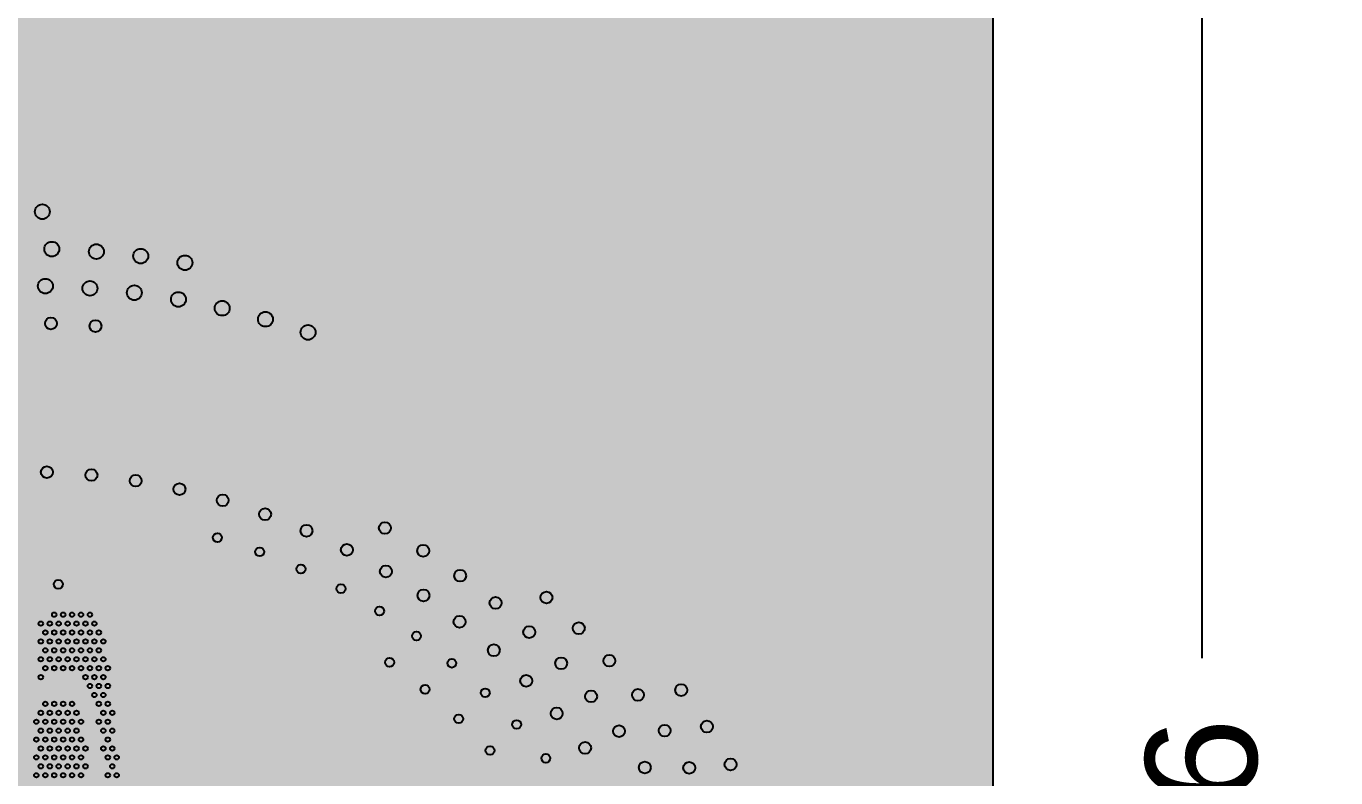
# Model space of a CAD drawing. Header units: metres. Extents: x 6 to 601, y -20 to 118.
# Drawn here: x 58.189 to 59.95, y 80.995 to 82.006 of the extents above; entities that cross this region are included whole.
import ezdxf

# ---------------------------------------------------------------- set-up
doc = ezdxf.new("R2010")
doc.units = ezdxf.units.M
doc.header["$MEASUREMENT"] = 0
doc.layers.add('ProfileEdges', color=7, linetype='Continuous')
doc.styles.get("Standard").update_dxf_attribs({"font": 'arial.ttf'})
doc.dimstyles.get("Standard").update_dxf_attribs({"dimtxt": 0.18, "dimasz": 0.18, "dimexe": 0.18, "dimexo": 0.0625, "dimgap": 0.09, "dimtad": 0, "dimdec": 4, "dimzin": 0, "dimdsep": 46, "dimtxsty": 'Standard', "dimcen": 0.09, "dimadec": 0, "dimazin": 0, "dimtfac": 1, "dimtdec": 4, "dimtofl": 0, "dimtmove": 0, "dimatfit": 3, "dimfxl": 1, "dimtolj": 1, "dimtzin": 0, "dimarcsym": 0})

# ---------------------------------------------------------------- blocks, each defined once
blk = doc.blocks.new('*D1067')
at = {"color": 0, "lineweight": -2, "transparency": 16777216}
for p, q in [((59.5515, 84.0763), (59.95, 84.0763)), ((59.77, 83.9763), (59.77, 81.1557)), ((59.77, 78.5755), (59.77, 80.7027)), ((59.5515, 78.4755), (59.95, 78.4755))]:
    blk.add_line(p, q, dxfattribs=at)
at = {"color": 0, "transparency": 16777216}
for points in [[(59.7533, 83.9763), (59.7867, 83.9763), (59.77, 84.0763)], [(59.7533, 78.5755), (59.7867, 78.5755), (59.77, 78.4755)]]:
    blk.add_solid(points, dxfattribs=at)
at = {"layer": 'Defpoints', "color": 0, "transparency": 16777216}
for p in [(59.489, 84.0763), (59.489, 78.4755), (59.77, 78.4755)]:
    blk.add_point(p, dxfattribs=at)
at = {"color": 0, "transparency": 16777216, "insert": (59.77, 80.9292), "char_height": 0.15, "attachment_point": 5, "rotation": 90}
blk.add_mtext('\\A1;5.6', dxfattribs=at)
blk = doc.blocks.new('*U1026')
blk.add_circle((0, 0), 0.01)
blk = doc.blocks.new('*U1027')
at = {"color": 0, "linetype": 'ByBlock', "lineweight": -2, "transparency": 16777216}
for p, rotation in [((67.0837, 84.3091), 178.5774601434627), ((67.1436, 84.3061), 175.7221724612237), ((67.2033, 84.3002), 172.8668847789849), ((67.2626, 84.2912), 170.011597096746), ((67.3214, 84.2794), 167.1563094145072), ((67.3796, 84.2646), 164.3010217322686), ((67.4369, 84.2469), 161.4457340500298)]:
    blk.add_blockref('*U1026', p, dxfattribs=dict(at, rotation=rotation))
blk = doc.blocks.new('*U1028')
blk.add_circle((0, 0), 0.008)
blk = doc.blocks.new('*U1029')
at = {"color": 0, "linetype": 'ByBlock', "lineweight": -2, "transparency": 16777216}
for p, rotation in [((67.0912, 84.2589), 178.1451764112643), ((67.1511, 84.2554), 175.1661753553014)]:
    blk.add_blockref('*U1028', p, dxfattribs=dict(at, rotation=rotation))
blk = doc.blocks.new('*U1009')
blk.add_circle((0, 0), 0.008)
blk = doc.blocks.new('*U1010')
at = {"color": 0, "linetype": 'ByBlock', "lineweight": -2, "transparency": 16777216}
for p, rotation in [((67.9386, 83.7657), 126.7292674927325), ((67.9732, 83.7167), 123.6153470718404), ((68.005, 83.6658), 120.5014266509484)]:
    blk.add_blockref('*U1009', p, dxfattribs=dict(at, rotation=rotation))
blk = doc.blocks.new('*U1031')
blk.add_circle((0, 0), 0.008)
blk = doc.blocks.new('*U1032')
at = {"color": 0, "linetype": 'ByBlock', "lineweight": -2, "transparency": 16777216}
for p, rotation in [((67.7574, 83.8903), 138.1241681507257), ((67.8009, 83.849), 134.862527582782), ((67.842, 83.8053), 131.6008870148382), ((67.8805, 83.7593), 128.3392464468945), ((67.9164, 83.7112), 125.077605878951), ((67.9494, 83.6612), 121.8159653110071)]:
    blk.add_blockref('*U1031', p, dxfattribs=dict(at, rotation=rotation))
blk = doc.blocks.new('*U1033')
blk.add_circle((0, 0), 0.008)
blk = doc.blocks.new('*U1034')
at = {"color": 0, "linetype": 'ByBlock', "lineweight": -2, "transparency": 16777216}
for p, rotation in [((67.5402, 83.9838), 151.0265191491943), ((67.5917, 83.9532), 147.6024451715531), ((67.6414, 83.9196), 144.1783711939119), ((67.689, 83.883), 140.7542972162707), ((67.7343, 83.8437), 137.3302232386294), ((67.7772, 83.8018), 133.9061492609881), ((67.8175, 83.7573), 130.4820752833466), ((67.855, 83.7105), 127.0580013057052), ((67.8897, 83.6616), 123.6339273280639)]:
    blk.add_blockref('*U1033', p, dxfattribs=dict(at, rotation=rotation))

msp = doc.modelspace()

# ---------------------------------------------------------------- hatches: boundary and pattern name
at = {"lineweight": 0, "true_color": 0xcd6928, "transparency": 33554534}
h = msp.add_hatch(color=32, dxfattribs=at)
h.dxf.hatch_style = 1
h.paths.add_polyline_path([(59.489, 84.0763), (57.57, 84.0763, 0.143152), (56.5361, 81.1977), (56.5361, 78.4762), (59.489, 78.4757)])

# ---------------------------------------------------------------- linework, layer by layer
for points in [[(56.2361, 79.0757), (56.2361, 81.4963, -0.234388), (58.7152, 86.1661), (58.6569, 86.2474, 0.234515), (56.1361, 81.4963), (56.1361, 79.0757)], [(56.5361, 81.1977), (56.5361, 78.4763), (56.4361, 78.4763), (56.4361, 79.0757), (56.4361, 81.1963, -0.221146), (58.6562, 85.3163), (58.716, 85.2362, 0.220805), (56.536, 81.1963)]]:
    msp.add_lwpolyline(points, format="xyb")
for centre, radius in [((58.2108, 81.756), 0.01), ((58.2235, 81.7057), 0.01), ((58.2835, 81.7024), 0.01), ((58.3431, 81.6963), 0.01), ((58.4025, 81.6873), 0.01), ((58.217, 81.4057), 0.008), ((58.2768, 81.4018), 0.008), ((58.3363, 81.3942), 0.008), ((58.3952, 81.3828), 0.008), ((58.4533, 81.3678), 0.008), ((58.5103, 81.3491), 0.008), ((58.4462, 81.3177), 0.006), ((58.566, 81.3269), 0.008), ((58.5031, 81.2985), 0.006), ((58.6203, 81.3012), 0.008), ((58.5585, 81.2755), 0.006), ((58.6728, 81.2722), 0.008), ((58.2323, 81.2549), 0.006), ((58.6123, 81.2489), 0.006), ((58.7233, 81.2399), 0.008), ((58.2268, 81.214), 0.003), ((58.2388, 81.214), 0.003), ((58.2508, 81.214), 0.003), ((58.2628, 81.214), 0.003), ((58.2748, 81.214), 0.003), ((58.6642, 81.2189), 0.006), ((58.2088, 81.202), 0.003), ((58.2208, 81.202), 0.003), ((58.2328, 81.202), 0.003), ((58.2448, 81.202), 0.003), ((58.2568, 81.202), 0.003), ((58.2688, 81.202), 0.003), ((58.2808, 81.202), 0.003), ((58.7718, 81.2045), 0.008), ((58.2088, 81.178), 0.003), ((58.2148, 81.19), 0.003), ((58.2208, 81.178), 0.003), ((58.2268, 81.19), 0.003), ((58.2328, 81.178), 0.003), ((58.2388, 81.19), 0.003), ((58.2448, 81.178), 0.003), ((58.2508, 81.19), 0.003), ((58.2568, 81.178), 0.003), ((58.2628, 81.19), 0.003), ((58.2688, 81.178), 0.003), ((58.2748, 81.19), 0.003), ((58.2808, 81.178), 0.003), ((58.2868, 81.19), 0.003), ((58.2928, 81.178), 0.003), ((58.7139, 81.1854), 0.006), ((58.2148, 81.166), 0.003), ((58.2268, 81.166), 0.003), ((58.2388, 81.166), 0.003), ((58.2508, 81.166), 0.003), ((58.2628, 81.166), 0.003), ((58.2748, 81.166), 0.003), ((58.2868, 81.166), 0.003), ((58.8179, 81.1661), 0.008), ((58.2088, 81.154), 0.003), ((58.2148, 81.142), 0.003), ((58.2208, 81.154), 0.003), ((58.2268, 81.142), 0.003), ((58.2328, 81.154), 0.003), ((58.2388, 81.142), 0.003), ((58.2448, 81.154), 0.003), ((58.2508, 81.142), 0.003), ((58.2568, 81.154), 0.003), ((58.2628, 81.142), 0.003), ((58.2688, 81.154), 0.003), ((58.2748, 81.142), 0.003), ((58.2808, 81.154), 0.003), ((58.2868, 81.142), 0.003), ((58.2928, 81.154), 0.003), ((58.2988, 81.142), 0.003), ((58.6777, 81.1498), 0.006), ((58.7614, 81.1487), 0.006), ((58.2088, 81.13), 0.003), ((58.2688, 81.13), 0.003), ((58.2808, 81.13), 0.003), ((58.2928, 81.13), 0.003), ((58.8615, 81.125), 0.008), ((58.2748, 81.118), 0.003), ((58.2808, 81.106), 0.003), ((58.2868, 81.118), 0.003), ((58.2928, 81.106), 0.003), ((58.2988, 81.118), 0.003), ((58.7255, 81.1135), 0.006), ((58.8063, 81.1089), 0.006), ((58.2148, 81.094), 0.003), ((58.2268, 81.094), 0.003), ((58.2388, 81.094), 0.003), ((58.2508, 81.094), 0.003), ((58.2868, 81.094), 0.003), ((58.2988, 81.094), 0.003), ((58.2028, 81.07), 0.003), ((58.2088, 81.082), 0.003), ((58.2148, 81.07), 0.003), ((58.2208, 81.082), 0.003), ((58.2268, 81.07), 0.003), ((58.2328, 81.082), 0.003), ((58.2388, 81.07), 0.003), ((58.2448, 81.082), 0.003), ((58.2508, 81.07), 0.003), ((58.2568, 81.082), 0.003), ((58.2628, 81.07), 0.003), ((58.2868, 81.07), 0.003), ((58.2928, 81.082), 0.003), ((58.2988, 81.07), 0.003), ((58.3048, 81.082), 0.003), ((58.7706, 81.0739), 0.006), ((58.9024, 81.0811), 0.008), ((58.2088, 81.058), 0.003), ((58.2208, 81.058), 0.003), ((58.2328, 81.058), 0.003), ((58.2448, 81.058), 0.003), ((58.2568, 81.058), 0.003), ((58.2928, 81.058), 0.003), ((58.3048, 81.058), 0.003), ((58.8485, 81.0663), 0.006), ((58.2028, 81.046), 0.003), ((58.2148, 81.046), 0.003), ((58.2268, 81.046), 0.003), ((58.2388, 81.046), 0.003), ((58.2508, 81.046), 0.003), ((58.2628, 81.046), 0.003), ((58.2988, 81.046), 0.003), ((58.9406, 81.0348), 0.008), ((58.2028, 81.022), 0.003), ((58.2088, 81.034), 0.003), ((58.2148, 81.022), 0.003), ((58.2208, 81.034), 0.003), ((58.2268, 81.022), 0.003), ((58.2328, 81.034), 0.003), ((58.2388, 81.022), 0.003), ((58.2448, 81.034), 0.003), ((58.2508, 81.022), 0.003), ((58.2568, 81.034), 0.003), ((58.2628, 81.022), 0.003), ((58.2688, 81.034), 0.003), ((58.2928, 81.034), 0.003), ((58.2988, 81.022), 0.003), ((58.3048, 81.034), 0.003), ((58.3108, 81.022), 0.003), ((58.8128, 81.0313), 0.006), ((58.8878, 81.0209), 0.006), ((58.2088, 81.01), 0.003), ((58.2208, 81.01), 0.003), ((58.2328, 81.01), 0.003), ((58.2448, 81.01), 0.003), ((58.2568, 81.01), 0.003), ((58.2688, 81.01), 0.003), ((58.3048, 81.01), 0.003), ((58.2028, 80.998), 0.003), ((58.2148, 80.998), 0.003), ((58.2268, 80.998), 0.003), ((58.2388, 80.998), 0.003), ((58.2508, 80.998), 0.003), ((58.2628, 80.998), 0.003), ((58.2988, 80.998), 0.003), ((58.3108, 80.998), 0.003)]:
    msp.add_circle(centre, radius)
at = {"layer": 'ProfileEdges', "color": 32, "true_color": 0xcd6928}
msp.add_lwpolyline([(57.57, 84.0763), (59.489, 84.0763), (59.489, 78.4755)], dxfattribs=at)

# ---------------------------------------------------------------- block references
for name in ['*U1027', '*U1029', '*U1010', '*U1032', '*U1034']:
    msp.add_blockref(name, (-8.8688, -2.6532))

# ---------------------------------------------------------------- dimensions: what is measured, and where the dimension line sits
at = {"color": 251, "true_color": 0x636466}
dim = msp.add_linear_dim(base=(59.77, 78.4755), p1=(59.489, 84.0763), p2=(59.489, 78.4755), angle=270, dimstyle='Standard', override={"dimtxt": 0.15, "dimasz": 0.1, "dimdec": 1, "dimtdec": 1}, dxfattribs=at)
dim.commit()
dim.dimension.update_dxf_attribs({"geometry": '*D1067', "text_midpoint": (59.77, 80.9292), "dimtype": 161})

doc.saveas('drawing.dxf')
